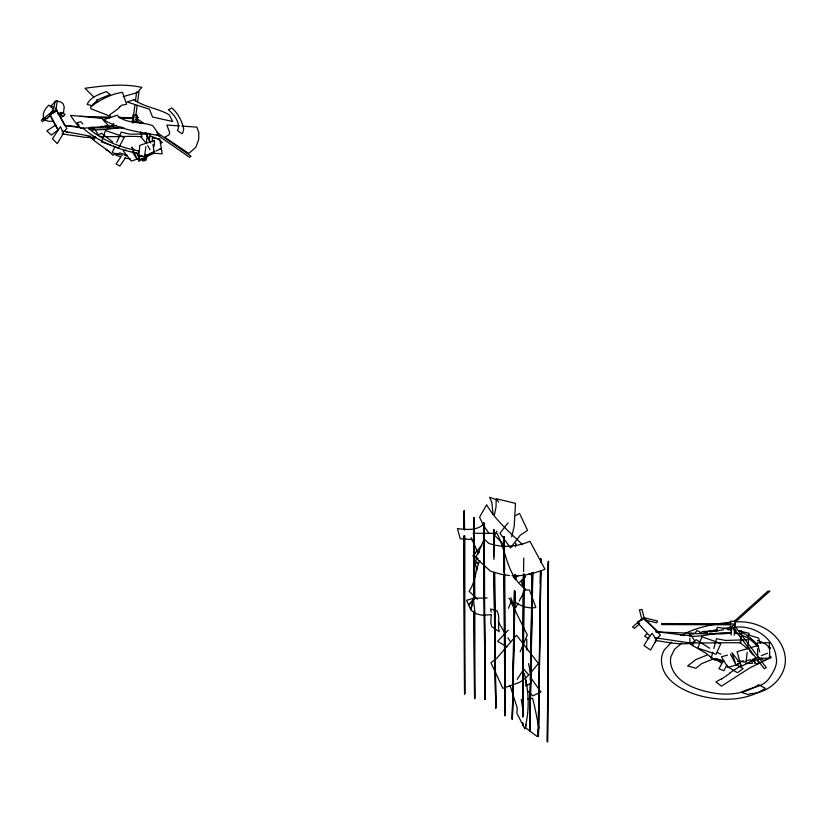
<?xml version="1.0" encoding="UTF-8"?>
<svg xmlns="http://www.w3.org/2000/svg" width="827" height="827" viewBox="0 0 827 827"><rect width="100%" height="100%" fill="white"/><g stroke="black" fill="none" stroke-linecap="round" stroke-linejoin="round"><path stroke-width="1.24" d="M526.768 650.094L526.778 639.199M532.826 572.739L529.828 730.841L530.231 683.774M538.398 711.84L538.387 736.547L540.848 570.888M540.848 562.246L540.848 558.535L540.755 562.246M540.806 570.723L538.387 736.547L540.507 570.744M515.635 545.665L515.645 543.205L515.593 546.823M464.154 529.838L464.267 510.714L464.588 529.756M523.222 593.228L522.633 716.647M523.264 587.118L523.346 574.91M523.419 591.119L522.695 716.771M523.45 587.459L523.543 574.021M523.791 593.124L522.829 716.616M523.832 587.015L523.915 574.806M524.111 573.917L522.891 716.73M532.64 572.46L529.828 730.841L530.469 682.864M464.009 529.59L464.267 510.714L464.443 529.507M523.563 571.571L523.76 558.018M522.736 722.777L522.705 725.238L522.757 722.808M141.841 160.035L141.862 158.98M145.232 159.735L145.242 158.681M530.293 680.063L532.164 572.563M530.51 680.383L532.35 572.832M514.353 590.788L512.337 719.356L515.107 591.026M514.601 577.329L514.652 574.889M514.539 591.129L512.337 719.356L514.901 591.915M514.766 578.89L514.839 575.22M515.159 578.455L515.221 574.786M515.335 578.797L515.407 575.127M525.9 724.39L525.827 727.977L537.168 736.557L538.873 727.45L534.449 705.565L532.588 698.319L527.564 698.774M540.238 583.273L540.548 570.909M731.337 632.975L731.481 627.548M734.5 633.11L734.583 629.854M731.192 635.002L731.419 627.279M734.355 635.146L734.552 628.282M149.232 139.918L150.1 134.057L145.159 132.837M734.945 627.052L735.193 621.387L730.572 621.18L730.272 627.982L734.903 628.189M513.836 603.534L513.629 606.491L510.879 597.642M491.186 615.474L490.804 622.731L491.734 626.566L499.229 631.704C497.306 624.881 500.624 617.304 496.851 610.739L490.587 608.992M526.158 680.797L525.703 685.934L530.758 683.34L530.955 675.628L528.577 663.626M747.194 652.224L746.037 662.262L741.126 661.59M747.629 648.461L748.642 639.684L725.744 640.46L716.492 638.702L713.794 648.554M145.841 146.741L144.56 156.83L139.587 156.21M146.317 142.957L147.433 134.129L129.198 134.077L121.228 132.113L116.721 142.409M133.302 117.258L134.966 104.636M135.411 101.266L136.631 92.004L138.957 91.88L137.623 101.979M135.845 115.449L137.179 105.349M52.856 113.433L55.068 101.442L57.383 101.039L55.616 110.632M748.414 636.976L749.097 633.306L738.718 630.846M511.686 537.074L514.208 526.179L515.5 503.374L496.21 498.712L496.035 506.868L494.474 514.745M741.312 634.878L741.902 632.417L745.768 634.412L752.094 639.819L757.47 646.518M712.791 652.245L711.106 658.406L722.591 660.887M143.174 158.681L142.492 160.965L145.738 160.459L147.092 155.9M132.982 123.233L133.943 120.173M136.176 122.2L136.455 121.28M472.62 603.782L470.666 609.644L475.008 613.479L482.451 615.329L491.527 614.616M715.758 631.911L717.309 627.331L731.192 629.502M95.332 136.806L94.505 139.205L88.158 137.127M131.948 121.745L132.982 118.809M479.867 560.355C475.132 570.341 475.68 582.043 469.085 591.202L477.334 599.265M508.491 608.238L511.624 600.474M520.162 651.769L527.316 634.929L510.672 601.518M477.541 554.514L484.177 539.101L488.778 543.349C502.216 548.115 516.958 546.895 529.931 541.303L545.003 569.276C534.48 573.194 523.326 576.481 511.985 575.675M114.705 146.979L112.203 152.695L122.489 155.352M518.095 603.162L515.8 607.504L508.905 598.169M519.242 600.991L525.558 589.062C506.91 576.15 506.744 551.95 497.017 533.322L473.013 533.301M496.955 531.12L494.629 535.389L501.348 542.067L505.008 546.905M689.728 635.146L690.783 633.275L695.776 633.286M722.736 661.951L718.921 668.754L723.811 670.728L726.933 665.156M695 633.575L696.83 630.484L700.541 632.355M517.175 679.339L523.842 669.126L528.525 674.698M47.201 118.643L48.483 116.679M700.8 633.523L702.164 631.559L718.239 630.567M125.673 157.668L119.791 166.062L116.09 163.87L121.073 156.768M111.438 126.51L113.671 123.43M481.727 545.334L472.775 556.116L475.68 556.633L479.402 551.991M473.096 599.689L468.651 604.961L475.804 597.539L466.645 600.288L470.666 609.644L473.344 598.314L475.804 597.539M508.109 522.757L499.953 533.219L510.476 547.95L520.224 535.245L527.564 530.376L519.49 513.34L515.81 515.552M647.283 633.544L644.646 636.273L649.123 638.816M530.8 672.661L538.408 663.492L516.565 635.219L496.831 658.189L490.938 662.727L502.857 688.312L519.418 682.42L523.987 679.36M476.869 559.176L475.494 560.747L478.502 564.045M508.202 630.174L497.565 641.359L506.992 646.714M63.658 131.896L66.884 128.547L56.215 109.764L50.147 115.18L57.869 129.632M716.668 658.602L714.973 660.349L706.165 653.382L690.473 644.305L696.169 639.705L709.721 648.254M524.897 678.74L529.177 674.398M656.224 639.23L660.359 635.064L643.778 617.48L637.627 622.855L650.125 636.325M734.459 621.098L767.932 591.16L769.896 591.129L735.224 622.142M641.762 618.885L632.531 627.031L634.474 628.313L639.602 623.785M671.669 642.134L664.36 649.826A56.898 32.946 0.6 0 0 661.497 658.954C660.69 680.187 683.557 691.455 701.12 696.055C722.488 701.348 746.461 700.945 765.275 688.302L758.617 684.673C744.197 694.587 725.941 695.858 709.215 692.199C693.936 688.994 675.08 681.686 670.924 664.877A60.03 34.755 0.6 0 1 670.904 656.69L674.481 649.402L681.644 643.168M53.559 110.642L41.35 120.235L42.549 121.662L51.098 114.943M115.056 153.75L113.03 155.29L108.234 150.814L94.764 141.117L91.962 138.657L94.082 137.437M100.429 127.554L102.403 126.066M483.288 524.525C476.269 530.841 466.118 529.662 457.496 528.577L460.236 538.801L472.744 539.545M58.159 129.88L51.336 135.101L46.86 130.842L55.833 125.011M518.911 575.416L515.014 577.628M60.836 117.692L62.924 116.225L60.971 114.612M729.745 672.971L741.664 665.197M44.348 117.558L42.311 118.964L48.39 121.28L52.204 121.269M125.952 150.007L123.213 150.834L131.266 161.038L137.055 159.197L139.742 157.368L136.135 152.716M519.676 582.198L525.59 576.895L524.173 574.951M721.02 679.05L715.903 681.944L721.475 686.152L749.851 667.875L771.312 657.217L769.193 655.956M154.763 151.269L138.657 161.337L139.711 145.438L154.515 140.352L154.256 146.069M147.785 137.964L150.814 136.083L157.326 138.647L162.35 142.42L160.304 143.391M752.094 659.553L756.612 657.579M153.987 153.284L145.945 156.923M98.299 134.987L101.473 133.157L112.792 142.099M756.86 658.106L741.23 666.469L737.126 651.707L758.059 645.453L759.651 651.976M767.559 653.237L761.285 655.677M153.884 151.796L147.919 154.566M684.125 633.999C698.608 626.587 714.931 623.93 730.934 622.121M761.657 658.209L753.015 661.3M713.877 658.788L701.761 663.585L695.858 668.216L687.588 665.962L695.796 659.646L706.982 655.118M155.993 150.948L161.358 148.653L159.477 149.149M770.547 657.568L764.117 660.577L759.693 658.147M136.341 118.106L138.46 117.413L134.346 117.02L131.162 118.054L133.633 118.292M695.683 642.228C682.471 645.877 668.495 642.3 655.211 640.439M727.481 655.129L721.423 656.793L727.874 667.379L736.061 665.084L740.062 662.996L731.926 652.772L736.061 665.084L730.468 654.147M123.14 96.656L137.148 92.624L141.862 87.393C123.109 83.279 103.788 85.698 84.995 88.282L93.885 97.162M704.377 632.366L717.433 629.481M50.416 113.723L49.806 113.847L53.538 109.267L48.865 105.101C45.444 108.399 42.063 113.103 43.583 118.096L45.392 118.364M106.363 127.286L116.452 125.456M709.845 632.014L723.584 629.781M746.295 660.752L750.368 659.708L752.663 663.233L746.099 663.564M144.218 155.455L147.744 154.484L145.738 158.949L139.794 159.208M756.24 663.833L758.597 663.481L757.46 659.46M722.788 628.52L731.864 627.331M121.631 127.11L106.321 129.488L93.048 129.911M487.093 597.952L473.344 598.314L475.008 613.479M93.461 127.296L90.081 127.379M703.798 632.738L707.23 632.376M738.097 661.404L743.793 660.928M95.756 137.251L84.902 137.313L62.149 133.891M699.787 633.068L701.792 632.903M137.478 155.858L142.161 155.548M731.544 633.12L721.589 633.927L689.387 633.575L689.563 635.88M124.174 128.04L91.549 127.771L92.438 129.922M57.518 113.454L63.431 113.216L64.227 106.952L63.183 103.902L60.981 102.062L56.122 100.915L51.005 105.866L52.99 106.89M690.287 642.972L691.599 642.961L693.274 644.812M737.767 663.616L740.382 663.605M689.201 636.087C703.529 637.441 717.309 631.383 731.554 632.893M729.331 623.734L661.621 623.568L661.641 624.602L729.342 624.767M99.602 136.31C113.754 137.375 127.947 135.649 142.027 136.775L140.704 131.969M737.694 661.548L739.979 661.569M727.719 629.667L731.967 629.895M132.351 151.734L137.055 159.197L138.905 159.187M80.105 116.39L110.632 117.165M118.768 117.382L133.013 117.744M89.295 117.403L109.65 117.92M119.822 118.178L132.041 118.499M736.319 621.914C757.894 620.343 782.166 633.73 785.174 656.607C787.635 676.041 768.914 693.646 749.944 693.646L748.611 694.67L741.374 692.344C750.161 687.01 762.494 687.961 769.007 678.522C773.245 672.32 778.052 664.908 776.129 657.031C773.834 638.02 754.451 625.367 736.071 627.135M104.543 126.138L114.002 125.931M759.052 658.364L769.813 658.127L769.337 642.734L757.315 642.806L757.429 646.383M738.583 630.681L741.561 630.825L741.54 633.968L739.39 633.813M79.041 126.779L65.695 125.559M179.366 125.931L166.868 125.073L169.721 132.775L168.935 134.935L164.666 137.21L188.804 153.481L195.906 147.113L198.687 139.484L198.842 132.723L196.867 127.131L181.868 126.107M739.41 633.554L741.55 633.72L740.703 642.817C723.863 642.507 706.982 643.241 690.09 642.806L689.739 638.196M655.976 631.921L690.865 633.213L692.995 633.989M735.038 633.182L738.335 633.472M88.644 128.919L93.41 129.291L94.412 128.661L97.782 133.974M124.877 155.6L127.275 155.848M684.591 635.549L680.569 635.095M524.804 589.971L529.559 590.002L535.834 607.483C528.567 608.827 521.31 606.501 515.438 602.242L514.539 598.552M130.108 158.877L124.681 158.112M654.539 637.679L688.653 642.765M84.344 128.402L65.612 125.435M655.997 631.663L684.322 635.146L689.573 635.467L690.752 634.805L694.266 640.108M735.027 633.265L738.315 633.73M62.056 130.997L90.639 136.228M478.192 563.321L474.791 562.784L477.2 569.658M509.566 575.613L500.335 574.062L490.473 571.157L476.001 558.07M733.704 629.926L736.216 630.35M66.511 132.258L68.196 132.547M127.554 155.476L119.698 152.892L115.728 155.062L120.215 156.779M723.987 661L717.071 658.985L717.867 660.111L723.108 661.693M768.242 647.624L770.526 648.151L764.2 643.075L757.48 640.501M644.709 617.872L657.527 620.994L656.669 622.845L646.414 620.343M747.98 634.836L758.597 638.082L760.261 643.385M689.087 643.344L691.248 644.037M110.684 145.025L101.452 141.944L105.536 130.521L119.894 135.494M55.378 110.539L57.332 111.273M60.257 112.389L65.137 114.229L63.689 116.225L57.838 114.002M113.454 145.976L118.447 148.229L124.133 137.468L121.021 135.948M716.244 641.835L701.792 636.78L697.905 648.099L716.11 654.26L720.72 643.799L717.391 642.29M741.705 635.053L749.159 638.651L758.152 646.218L753.976 641.111L747.494 636.066M90.308 128.661L92.138 129.498M710.176 656.514L711.799 657.269M717.423 652.606L720.886 654.229M739.576 642.248L748.125 649.154M106.052 149.563L109.826 151.858M721.433 663.068L714.828 658.84M726.457 666.086L737.498 672.733L743.153 668.64L736.392 664.66M144.022 123.574L136.775 118.55L135.215 119.615L140.642 123.378M156.696 132.361L191.089 156.22L189.517 157.285L156.934 134.677M529.197 573.483L531.947 575.582L531.823 573.049M89.171 128.878C103.168 140.693 120.484 147.578 138.388 150.814L138.398 153.46C118.251 149.77 98.826 141.82 83.207 128.371M475.68 556.633L478.202 558.67M639.064 622.948L637.7 621.842L643.664 619.009L658.612 632.107M140.352 136.341L146.648 143.681M513.185 576.988L515.914 579.572M527.285 690.493L532.846 695.838L540.93 691.992L530.634 677.489M79.041 125.053L76.818 122.913L80.581 121.662L82.865 123.885M522.478 544.735C509.804 532.185 495.611 520.483 486.648 504.801L479.536 517.195L483.547 525.558L488.891 533.188M96.552 99.829L98.33 101.607M58.469 130.449L49.537 114.312L57.135 111.076L64.826 125.663M749.572 650.818L752.973 654.922M133.974 149.935L131.813 147.144L137.055 159.197M56.102 108.172L56.908 110.787M498.743 502.165L497.275 500.097L489.543 497.223L491.827 502.309L493.057 514.435M505.173 633.72L498.247 621.77M507.85 637.741L510.517 641.773M145.893 133.54L150.142 142.099M735.182 624.199L730.572 623.878M477.686 552.147L471.09 537.726M147.682 145.438L149.987 149.759M146.855 135.132L150.772 142.988M510.104 685.593L517.247 708.046L516.875 713.153L524.845 728.928C529.621 710.682 529.073 691.444 524.235 673.271M754.131 660.659L754.886 663.347M644.491 619.216L641.969 609.406L639.436 609.84L641.959 619.64M515.314 575.158L516.193 579.872M490.793 610.057L491.197 612.187M521.268 699.342L523.181 711.913M758.493 661.61L758.659 662.634M754.979 661.91L755.144 662.923M152.695 141.851L152.189 138.047L159.838 138.853L162.195 153.853L154.194 153.274L153.026 144.394M521.558 580.223L522.157 585.299M757.511 648.771L757.801 657.134M494.37 550.71L493.802 529.725L493.688 556.716M494.112 548.001L493.802 529.725L493.977 559.486M494.67 572.873L495.735 708.16L493.864 572.708M494.412 572.553L495.735 708.16L494.122 573.028M484.457 563.094L483.785 522.809L484.963 699.549L484.477 565.534M484.146 561.574L483.785 522.809L484.963 699.549L484.177 565.223M504.646 570.051L504.098 536.578L503.901 572.284M504.656 573.752L504.977 715.675L503.912 574.755M504.449 565.999L504.098 536.578L504.977 715.675L504.491 574.651M474.564 554.069L474.067 517.816L473.788 555.124M474.574 556.571L474.698 598.965M474.739 612.683L474.605 698.619L473.954 611.236M474.336 553.749L474.067 517.816L474.005 555.455M474.347 556.24L474.481 598.634M474.522 613.603L474.605 698.619L474.181 611.567M474.016 556.695L474.14 597.849M473.788 556.375L473.912 598.769M464.691 536.103L464.598 694.008L463.926 535.886M464.505 535.782L464.598 694.008L464.123 536.216M730.086 673.126A350.896 203.545 0.7 0 1 721.361 679.215M547.95 586.095L547.464 741.809L548.446 561.326L547.95 586.095M548.105 586.426L547.464 741.809L548.446 561.326L548.105 586.426M183.635 128.795L183.067 132.341L181.961 133.685L177.423 130.573C181.351 123.378 173.794 114.415 168.377 109.764L171.902 108.037C178.074 113.258 181.971 120.969 183.635 128.795M93.069 104.326L92.51 105.804L87.135 104.44C90.277 96.893 99.416 94.381 106.311 91.58L110.27 94.526L98.175 99.498L93.069 104.326M654.994 642.3L650.653 650.053L643.975 645.598L649.795 635.849L652.172 633.492L656.669 640.201L654.994 642.3M62.924 134.222L57.311 143.609L52.442 138.802L60.464 126.655L63.576 133.633L62.924 134.222M119.822 106.797L117.858 109.03L109.919 114.653L110.332 116.307L90.753 108.699L90.753 106.642C100.263 99.922 110.746 93.937 122.51 92.366L126.593 104.305L121.548 105.267L119.822 106.797M733.952 624.902L731.936 626.039L764.241 668.764L766.257 667.627L733.952 624.902M117.124 115.273L103.675 119.729C120.773 130.263 140.724 132.175 159.942 135.752L152.778 125.714C141.159 121.093 126.727 124.639 117.124 115.273M134.129 99.705L127.089 101.99L149.429 109.205L152.571 117.041L172.688 121.507L169.204 114.839C158.267 108.285 144.725 107.469 134.129 99.705M108.792 126.086L81.118 128.464L76.384 123.864L70.481 115.377L101.535 118.096L108.792 126.086M136.951 115.263L132.909 114.963L133.623 121.559L137.664 121.858L136.951 115.263"/></g></svg>
